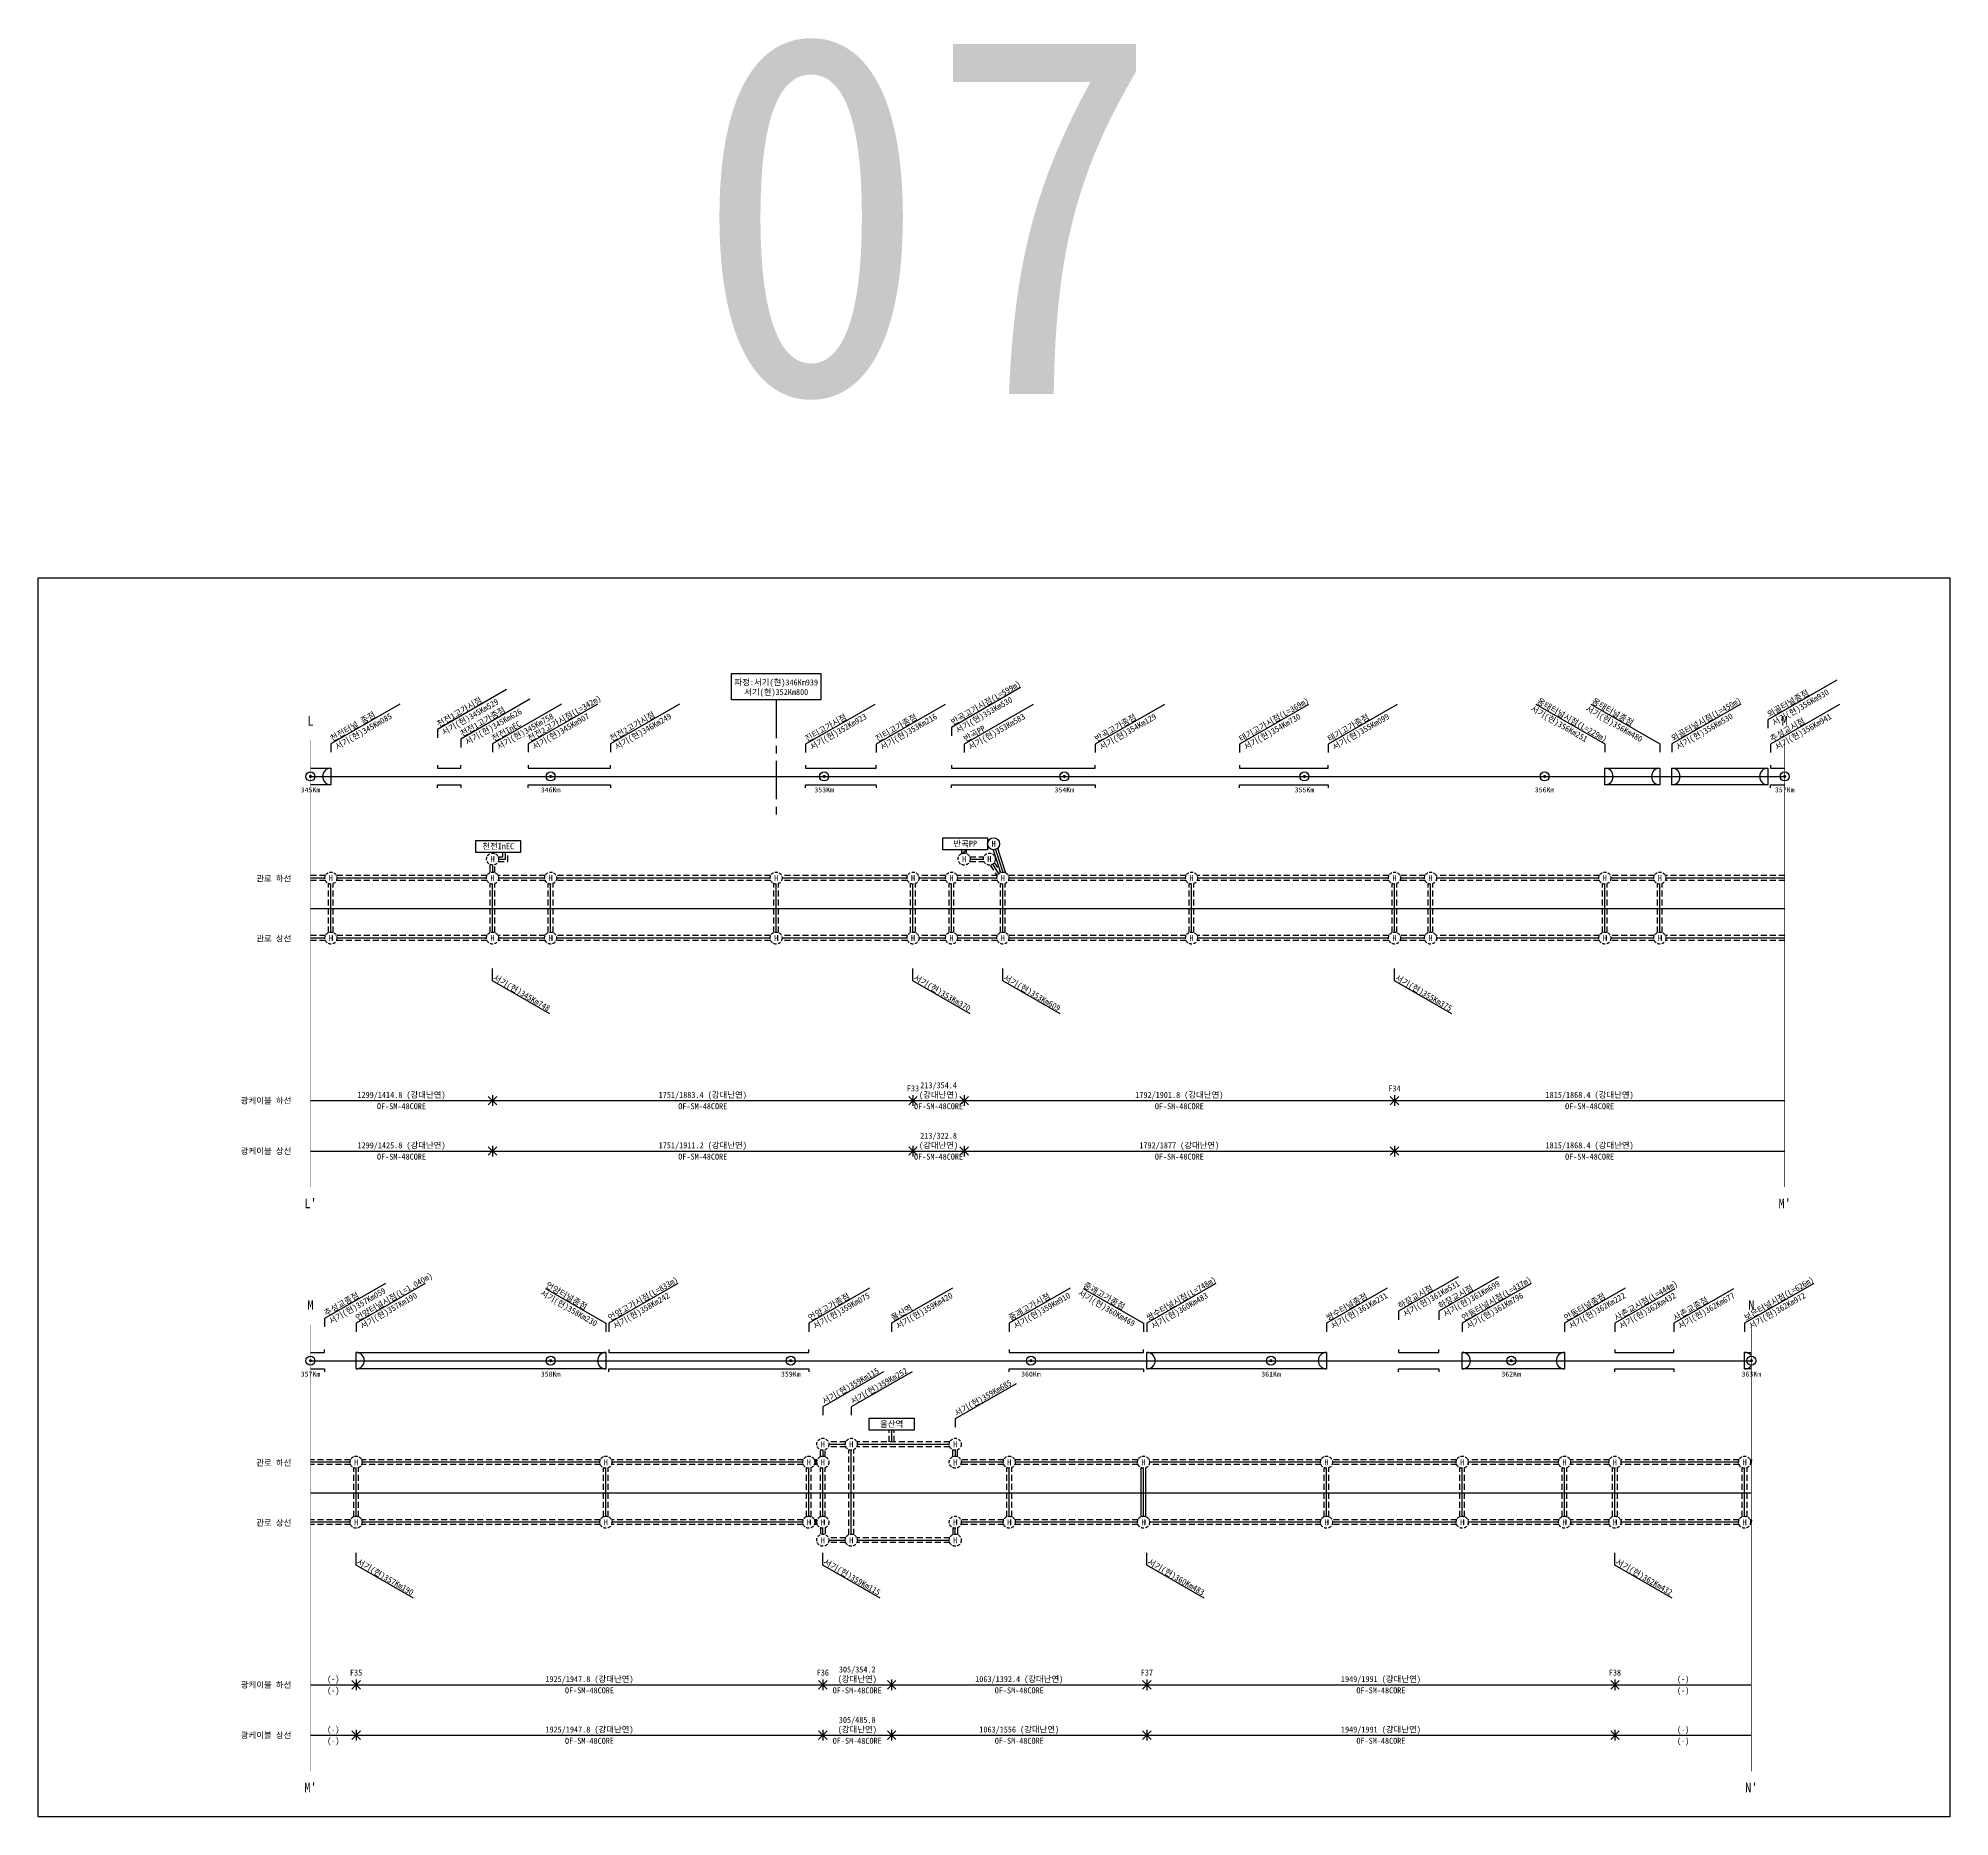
# Model space of a CAD drawing. Extents: x 4776 to 5572, y 0 to 741.
import ezdxf
from ezdxf.enums import TextEntityAlignment as Align

# ---------------------------------------------------------------- set-up
doc = ezdxf.new("R2010")
doc.units = 0
doc.header["$MEASUREMENT"] = 0
doc.linetypes.add('CENTER', pattern=[50.8, 31.75, -6.35, 6.35, -6.35])
doc.linetypes.add('HIDDEN', pattern=[0.375, 0.25, -0.125])
for name, color, linetype in [('TN-CABL', 4, 'Continuous'), ('TN-MACL', 6, 'Continuous'), ('TN-MACT', 6, 'Continuous'), ('TN-TABL-LIN1', 4, 'Continuous'), ('TN-TABL-LIN2', 1, 'Continuous'), ('TN-TABL-TEX2', 3, 'Continuous'), ('TN-TEXT', 3, 'Continuous'), ('TT-CABL', 4, 'Continuous'), ('TT-LEAT', 3, 'Continuous'), ('TX-BORD', 7, 'Continuous'), ('TX-PAPR', 2, 'Continuous'), ('TZ-BASE', 253, 'Continuous'), ('TZ-CABL', 4, 'Continuous'), ('TZ-LEAL', 253, 'Continuous'), ('TZ-LINE', 1, 'Continuous')]:
    doc.layers.add(name, color=color, linetype=linetype)
doc.layers.add('TX-LINE', color=6, linetype='Continuous', plot=False)
doc.styles.get("Standard").update_dxf_attribs({"font": 'GulimChe.ttf'})
doc.styles.add('굴림체', font='GulimChe.ttf')
doc.linetypes.add('TRACKS', pattern='A,3.81,[130,ltypeshp.shx,S=6.35,R=0,X=0,Y=0],3.81', length=7.62)
doc.linetypes.add('ZIGZAG', pattern='A,0.0001,-0.2,[131,ltypeshp.shx,S=0.2,R=0,X=-0.2,Y=0],-0.4,[131,ltypeshp.shx,S=0.2,R=180,X=0.2,Y=0],-0.2', length=0.8001)

# ---------------------------------------------------------------- blocks, each defined once
blk = doc.blocks.new('XX')
at = {"layer": 'TN-TABL-LIN1'}
for points in [[(-1.77, 1.77), (1.77, -1.77)], [(1.77, 1.77), (-1.77, -1.77)]]:
    blk.add_lwpolyline(points, dxfattribs=at)

msp = doc.modelspace()

# ---------------------------------------------------------------- linework, layer by layer
at = {"layer": 'TN-CABL', "linetype": 'ZIGZAG', "ltscale": 3}
for p, q in [((4967.72, 398.88), (4970.53, 398.88)), ((4970.53, 398.88), (4970.53, 401.67)), ((4965.22, 396.38), (4965.17, 393.49)), ((5102.72, 152.64), (5102.72, 150.18)), ((5157.87, 152.64), (5157.87, 150.18)), ((5102.72, 117.71), (5102.72, 120.18)), ((5157.87, 117.71), (5157.87, 120.18))]:
    msp.add_line(p, q, dxfattribs=at)
at = {"layer": 'TN-CABL', "linetype": 'HIDDEN', "ltscale": 10}
for p, q in [((4969.53, 399.88), (4969.53, 401.67)), ((4971.53, 397.88), (4971.53, 401.67)), ((4967.51, 397.88), (4971.53, 397.88))]:
    msp.add_line(p, q, dxfattribs=at)
at = {"layer": 'TN-CABL', "linetype": 'ZIGZAG', "ltscale": 5}
for p, q in [((5131.37, 161.05), (5131.37, 156.14)), ((5105.22, 155.14), (5112.07, 155.14)), ((5117.07, 155.14), (5155.37, 155.14)), ((5105.22, 115.21), (5112.07, 115.21)), ((5117.07, 115.21), (5155.37, 115.21))]:
    msp.add_line(p, q, dxfattribs=at)
at = {"layer": 'TN-CABL', "linetype": 'ByBlock', "ltscale": 10, "flags": 128}
for points in [[(4942.27, 437.99), (4942.27, 436.74), (4951.97, 436.74), (4951.97, 437.99)], [(4980.07, 437.99), (4980.07, 436.74), (5014.27, 436.74), (5014.27, 437.99)], [(5095.57, 437.99), (5095.57, 436.74), (5124.87, 436.74), (5124.87, 437.99)], [(5156.27, 437.99), (5156.27, 436.74), (5216.17, 436.74), (5216.17, 437.99)], [(5276.27, 437.99), (5276.27, 436.74), (5313.17, 436.74), (5313.17, 437.99)], [(5497.37, 437.99), (5497.37, 436.74), (5503.27, 436.74)], [(4889.37, 436.74), (4897.87, 436.74), (4897.87, 429.84), (4889.37, 429.84)], [(4942.27, 428.59), (4942.27, 429.84), (4951.97, 429.84), (4951.97, 428.59)], [(4980.07, 428.59), (4980.07, 429.84), (5014.27, 429.84), (5014.27, 428.59)], [(5095.57, 428.59), (5095.57, 429.84), (5124.87, 429.84), (5124.87, 428.59)], [(5156.27, 428.59), (5156.27, 429.84), (5216.17, 429.84), (5216.17, 428.59)], [(5276.27, 428.59), (5276.27, 429.84), (5313.17, 429.84), (5313.17, 428.59)], [(5497.37, 428.59), (5497.37, 429.84), (5503.27, 429.84)], [(4889.37, 193.42), (4895.27, 193.42), (4895.27, 194.67)], [(5013.57, 194.67), (5013.57, 193.42), (5096.87, 193.42), (5096.87, 194.67)], [(5180.37, 194.67), (5180.37, 193.42), (5236.27, 193.42), (5236.27, 194.67)], [(5342.47, 194.67), (5342.47, 193.42), (5359.27, 193.42), (5359.27, 194.67)], [(5432.57, 194.67), (5432.57, 193.42), (5457.07, 193.42), (5457.07, 194.67)], [(5489.37, 186.52), (5486.57, 186.52), (5486.57, 193.42), (5489.37, 193.42)], [(4889.37, 186.52), (4895.27, 186.52), (4895.27, 185.27)], [(5013.57, 185.27), (5013.57, 186.52), (5096.87, 186.52), (5096.87, 185.27)], [(5180.37, 185.27), (5180.37, 186.52), (5236.27, 186.52), (5236.27, 185.27)], [(5342.47, 185.27), (5342.47, 186.52), (5359.27, 186.52), (5359.27, 185.27)], [(5432.57, 185.27), (5432.57, 186.52), (5457.07, 186.52), (5457.07, 185.27)]]:
    msp.add_lwpolyline(points, dxfattribs=at)
for points in [[(5428.37, 436.74), (5451.27, 436.74), (5451.27, 429.84), (5428.37, 429.84)], [(5456.27, 436.74), (5496.27, 436.74), (5496.27, 429.84), (5456.27, 429.84)], [(4908.37, 193.42), (5012.37, 193.42), (5012.37, 186.52), (4908.37, 186.52)], [(5237.67, 193.42), (5312.47, 193.42), (5312.47, 186.52), (5237.67, 186.52)], [(5368.97, 193.42), (5411.57, 193.42), (5411.57, 186.52), (5368.97, 186.52)]]:
    msp.add_lwpolyline(points, close=True, dxfattribs=at)
at = {"layer": 'TN-CABL', "linetype": 'HIDDEN', "ltscale": 10, "flags": 128}
for points in [[(5160.57, 401.17), (5160.57, 402.76)], [(5160.57, 401.17), (5162.57, 402.76)], [(5162.57, 401.17), (5162.57, 402.76)], [(5163.87, 399.88), (5169.77, 399.88)], [(4895.58, 391.99), (4889.37, 391.99)], [(4895.37, 390.99), (4889.37, 390.99)], [(4962.88, 391.99), (4900.17, 391.99)], [(4962.67, 390.99), (4900.37, 390.99)], [(4966.13, 393.28), (4966.13, 396.55)], [(4987.08, 391.99), (4967.47, 391.99)], [(4986.87, 390.99), (4967.67, 390.99)], [(5080.98, 391.99), (4991.67, 391.99)], [(5080.77, 390.99), (4991.87, 390.99)], [(5137.98, 391.99), (5085.57, 391.99)], [(5137.77, 390.99), (5085.77, 390.99)], [(5153.98, 391.99), (5142.57, 391.99)], [(5153.77, 390.99), (5142.77, 390.99)], [(5175.39, 391.99), (5158.57, 391.99)], [(5175.18, 390.99), (5158.77, 390.99)], [(5163.87, 397.88), (5169.77, 397.88)], [(5172.43, 396.4), (5175.32, 391.81)], [(5174.12, 397.47), (5176.74, 393.31)], [(5253.98, 391.99), (5179.97, 391.99)], [(5253.77, 390.99), (5180.18, 390.99)], [(5338.48, 391.99), (5258.57, 391.99)], [(5338.27, 390.99), (5258.77, 390.99)], [(5353.48, 391.99), (5343.07, 391.99)], [(5353.27, 390.99), (5343.27, 390.99)], [(5426.08, 391.99), (5358.07, 391.99)], [(5425.87, 390.99), (5358.27, 390.99)], [(5448.98, 391.99), (5430.67, 391.99)], [(5448.77, 390.99), (5430.87, 390.99)], [(5503.27, 391.99), (5453.57, 391.99)], [(5503.27, 390.99), (5453.77, 390.99)], [(4895.58, 389.99), (4889.37, 389.99)], [(4896.87, 368.28), (4896.87, 388.7)], [(4898.87, 368.28), (4898.87, 388.7)], [(4962.88, 389.99), (4900.17, 389.99)], [(4964.17, 368.28), (4964.17, 388.7)], [(4966.17, 368.28), (4966.17, 388.7)], [(4987.08, 389.99), (4967.47, 389.99)], [(4988.37, 368.28), (4988.37, 388.7)], [(4990.37, 368.28), (4990.37, 388.7)], [(5080.98, 389.99), (4991.67, 389.99)], [(5082.27, 368.28), (5082.27, 388.7)], [(5084.27, 368.28), (5084.27, 388.7)], [(5137.98, 389.99), (5085.57, 389.99)], [(5139.27, 368.28), (5139.27, 388.7)], [(5141.27, 368.28), (5141.27, 388.7)], [(5153.98, 389.99), (5142.57, 389.99)], [(5155.27, 368.28), (5155.27, 388.7)], [(5157.27, 368.28), (5157.27, 388.7)], [(5175.39, 389.99), (5158.57, 389.99)], [(5176.68, 368.28), (5176.68, 388.7)], [(5178.68, 368.28), (5178.68, 388.7)], [(5253.98, 389.99), (5179.97, 389.99)], [(5255.27, 368.28), (5255.27, 388.7)], [(5257.27, 368.28), (5257.27, 388.7)], [(5338.48, 389.99), (5258.57, 389.99)], [(5339.77, 368.28), (5339.77, 388.7)], [(5341.77, 368.28), (5341.77, 388.7)], [(5353.48, 389.99), (5343.07, 389.99)], [(5354.77, 368.28), (5354.77, 388.7)], [(5356.77, 368.28), (5356.77, 388.7)], [(5426.08, 389.99), (5358.07, 389.99)], [(5427.37, 368.28), (5427.37, 388.7)], [(5429.37, 368.28), (5429.37, 388.7)], [(5448.98, 389.99), (5430.67, 389.99)], [(5450.27, 368.28), (5450.27, 388.7)], [(5452.27, 368.28), (5452.27, 388.7)], [(5503.27, 389.99), (5453.57, 389.99)], [(4895.58, 366.99), (4889.37, 366.99)], [(4962.88, 366.99), (4900.17, 366.99)], [(4987.08, 366.99), (4967.47, 366.99)], [(5080.98, 366.99), (4991.67, 366.99)], [(5137.98, 366.99), (5085.57, 366.99)], [(5153.98, 366.99), (5142.57, 366.99)], [(5175.39, 366.99), (5158.57, 366.99)], [(5253.98, 366.99), (5179.97, 366.99)], [(5338.48, 366.99), (5258.57, 366.99)], [(5353.48, 366.99), (5343.07, 366.99)], [(5426.08, 366.99), (5358.07, 366.99)], [(5448.98, 366.99), (5430.67, 366.99)], [(5503.27, 366.99), (5453.57, 366.99)], [(4895.37, 365.99), (4889.37, 365.99)], [(4895.58, 364.99), (4889.37, 364.99)], [(4962.88, 364.99), (4900.17, 364.99)], [(4962.67, 365.99), (4900.37, 365.99)], [(4987.08, 364.99), (4967.47, 364.99)], [(4986.87, 365.99), (4967.67, 365.99)], [(5080.98, 364.99), (4991.67, 364.99)], [(5080.77, 365.99), (4991.87, 365.99)], [(5137.98, 364.99), (5085.57, 364.99)], [(5137.77, 365.99), (5085.77, 365.99)], [(5153.98, 364.99), (5142.57, 364.99)], [(5153.77, 365.99), (5142.77, 365.99)], [(5175.39, 364.99), (5158.57, 364.99)], [(5175.18, 365.99), (5158.77, 365.99)], [(5253.98, 364.99), (5179.97, 364.99)], [(5253.77, 365.99), (5180.18, 365.99)], [(5338.48, 364.99), (5258.57, 364.99)], [(5338.27, 365.99), (5258.77, 365.99)], [(5353.48, 364.99), (5343.07, 364.99)], [(5353.27, 365.99), (5343.27, 365.99)], [(5426.08, 364.99), (5358.07, 364.99)], [(5425.87, 365.99), (5358.27, 365.99)], [(5448.98, 364.99), (5430.67, 364.99)], [(5448.77, 365.99), (5430.87, 365.99)], [(5503.27, 364.99), (5453.57, 364.99)], [(5503.27, 365.99), (5453.77, 365.99)], [(5130.37, 156.14), (5130.37, 161.05)], [(5132.37, 156.14), (5132.37, 161.05)], [(5101.72, 149.97), (5101.72, 152.85)], [(5103.72, 149.97), (5103.72, 152.85)], [(5112.28, 156.14), (5105.01, 156.14)], [(5112.28, 154.14), (5105.01, 154.14)], [(5113.57, 117.5), (5113.57, 152.85)], [(5115.57, 117.5), (5115.57, 152.85)], [(5155.58, 156.14), (5116.87, 156.14)], [(5155.58, 154.14), (5116.87, 154.14)], [(4906.08, 148.68), (4889.37, 148.68)], [(4905.87, 147.68), (4889.37, 147.68)], [(4906.08, 146.68), (4889.37, 146.68)], [(4907.37, 124.97), (4907.37, 145.38)], [(4909.37, 124.97), (4909.37, 145.38)], [(5010.08, 148.68), (4910.67, 148.68)], [(5010.08, 146.68), (4910.67, 146.68)], [(5009.87, 147.68), (4910.87, 147.68)], [(5011.37, 124.97), (5011.37, 145.38)], [(5013.37, 124.97), (5013.37, 145.38)], [(5094.58, 148.68), (5014.67, 148.68)], [(5094.58, 146.68), (5014.67, 146.68)], [(5094.37, 147.68), (5014.87, 147.68)], [(5095.87, 124.97), (5095.87, 145.38)], [(5097.87, 124.97), (5097.87, 145.38)], [(5100.22, 148.68), (5099.17, 148.68)], [(5100.22, 146.68), (5099.17, 146.68)], [(5100.22, 147.68), (5099.37, 147.68)], [(5101.72, 124.97), (5101.72, 145.38)], [(5103.72, 124.97), (5103.72, 145.38)], [(5178.08, 148.68), (5160.17, 148.68)], [(5178.08, 146.68), (5160.17, 146.68)], [(5177.87, 147.68), (5160.37, 147.68)], [(5179.37, 124.97), (5179.37, 145.38)], [(5181.37, 124.97), (5181.37, 145.38)], [(5233.98, 148.68), (5182.67, 148.68)], [(5233.98, 146.68), (5182.67, 146.68)], [(5233.77, 147.68), (5182.87, 147.68)], [(5310.18, 148.68), (5238.57, 148.68)], [(5310.18, 146.68), (5238.57, 146.68)], [(5309.97, 147.68), (5238.77, 147.68)], [(5311.47, 124.97), (5311.47, 145.38)], [(5313.47, 124.97), (5313.47, 145.38)], [(5366.68, 148.68), (5314.77, 148.68)], [(5366.68, 146.68), (5314.77, 146.68)], [(5366.47, 147.68), (5314.97, 147.68)], [(5367.97, 124.97), (5367.97, 145.38)], [(5369.97, 124.97), (5369.97, 145.38)], [(5409.28, 148.68), (5371.27, 148.68)], [(5409.28, 146.68), (5371.27, 146.68)], [(5409.07, 147.68), (5371.47, 147.68)], [(5410.57, 124.97), (5410.57, 145.38)], [(5412.57, 124.97), (5412.57, 145.38)], [(5430.28, 148.68), (5413.87, 148.68)], [(5430.28, 146.68), (5413.87, 146.68)], [(5430.07, 147.68), (5414.07, 147.68)], [(5431.57, 124.97), (5431.57, 145.38)], [(5433.57, 124.97), (5433.57, 145.38)], [(5484.28, 148.68), (5434.87, 148.68)], [(5484.28, 146.68), (5434.87, 146.68)], [(5484.07, 147.68), (5435.07, 147.68)], [(5485.57, 124.97), (5485.57, 145.38)], [(5487.57, 124.97), (5487.57, 145.38)], [(5489.37, 148.68), (5488.87, 148.68)], [(5489.37, 146.68), (5488.87, 146.68)], [(5489.37, 147.68), (5489.07, 147.68)], [(4906.08, 123.68), (4889.37, 123.68)], [(4905.87, 122.68), (4889.37, 122.68)], [(4906.08, 121.68), (4889.37, 121.68)], [(5010.08, 123.68), (4910.67, 123.68)], [(5010.08, 121.68), (4910.67, 121.68)], [(5009.87, 122.68), (4910.87, 122.68)], [(5094.58, 123.68), (5014.67, 123.68)], [(5094.58, 121.68), (5014.67, 121.68)], [(5094.37, 122.68), (5014.87, 122.68)], [(5100.22, 123.68), (5099.17, 123.68)], [(5100.22, 121.68), (5099.17, 121.68)], [(5100.22, 122.68), (5099.37, 122.68)], [(5101.72, 120.38), (5101.72, 117.5)], [(5103.72, 120.38), (5103.72, 117.5)], [(5178.08, 123.68), (5160.17, 123.68)], [(5178.08, 121.68), (5160.17, 121.68)], [(5177.87, 122.68), (5160.37, 122.68)], [(5233.98, 123.68), (5182.67, 123.68)], [(5233.98, 121.68), (5182.67, 121.68)], [(5233.77, 122.68), (5182.87, 122.68)], [(5310.18, 123.68), (5238.57, 123.68)], [(5310.18, 121.68), (5238.57, 121.68)], [(5309.97, 122.68), (5238.77, 122.68)], [(5366.68, 123.68), (5314.77, 123.68)], [(5366.68, 121.68), (5314.77, 121.68)], [(5366.47, 122.68), (5314.97, 122.68)], [(5409.28, 123.68), (5371.27, 123.68)], [(5409.28, 121.68), (5371.27, 121.68)], [(5409.07, 122.68), (5371.47, 122.68)], [(5430.28, 123.68), (5413.87, 123.68)], [(5430.28, 121.68), (5413.87, 121.68)], [(5430.07, 122.68), (5414.07, 122.68)], [(5484.28, 123.68), (5434.87, 123.68)], [(5484.28, 121.68), (5434.87, 121.68)], [(5484.07, 122.68), (5435.07, 122.68)], [(5489.37, 123.68), (5488.87, 123.68)], [(5489.37, 121.68), (5488.87, 121.68)], [(5489.37, 122.68), (5489.07, 122.68)], [(5112.28, 116.21), (5105.01, 116.21)], [(5112.28, 114.21), (5105.01, 114.21)], [(5155.58, 116.21), (5116.87, 116.21)], [(5155.58, 114.21), (5116.87, 114.21)]]:
    msp.add_lwpolyline(points, dxfattribs=at)
at = {"layer": 'TN-CABL', "linetype": 'ZIGZAG', "ltscale": 5}
for points in [[(5164.07, 398.88), (5169.56, 398.88)], [(5174.63, 402.88), (5177.68, 393.49)], [(4895.37, 390.99), (4889.37, 390.99)], [(4962.67, 390.99), (4900.37, 390.99)], [(4986.87, 390.99), (4967.67, 390.99)], [(5080.77, 390.99), (4991.87, 390.99)], [(5137.77, 390.99), (5085.77, 390.99)], [(5153.77, 390.99), (5142.77, 390.99)], [(5175.18, 390.99), (5158.77, 390.99)], [(5173.39, 396.76), (5175.9, 392.75)], [(5253.77, 390.99), (5180.18, 390.99)], [(5338.27, 390.99), (5258.77, 390.99)], [(5353.27, 390.99), (5343.27, 390.99)], [(5425.87, 390.99), (5358.27, 390.99)], [(5448.77, 390.99), (5430.87, 390.99)], [(5503.27, 390.99), (5453.77, 390.99)], [(4897.87, 368.49), (4897.87, 388.49)], [(4965.17, 368.49), (4965.17, 388.49)], [(4989.37, 368.49), (4989.37, 388.49)], [(5083.27, 368.49), (5083.27, 388.49)], [(5140.27, 368.49), (5140.27, 388.49)], [(5156.27, 368.49), (5156.27, 388.49)], [(5177.68, 368.49), (5177.68, 388.49)], [(5256.27, 368.49), (5256.27, 388.49)], [(5340.77, 368.49), (5340.77, 388.49)], [(5355.77, 368.49), (5355.77, 388.49)], [(5428.37, 368.49), (5428.37, 388.49)], [(5451.27, 368.49), (5451.27, 388.49)], [(4895.37, 365.99), (4889.37, 365.99)], [(4962.67, 365.99), (4900.37, 365.99)], [(4986.87, 365.99), (4967.67, 365.99)], [(5080.77, 365.99), (4991.87, 365.99)], [(5137.77, 365.99), (5085.77, 365.99)], [(5153.77, 365.99), (5142.77, 365.99)], [(5175.18, 365.99), (5158.77, 365.99)], [(5253.77, 365.99), (5180.18, 365.99)], [(5338.27, 365.99), (5258.77, 365.99)], [(5353.27, 365.99), (5343.27, 365.99)], [(5425.87, 365.99), (5358.27, 365.99)], [(5448.77, 365.99), (5430.87, 365.99)], [(5503.27, 365.99), (5453.77, 365.99)], [(5114.57, 117.71), (5114.57, 152.64)], [(4905.87, 147.68), (4889.37, 147.68)], [(4908.37, 125.18), (4908.37, 145.18)], [(5009.87, 147.68), (4910.87, 147.68)], [(5012.37, 125.18), (5012.37, 145.18)], [(5094.37, 147.68), (5014.87, 147.68)], [(5096.87, 125.18), (5096.87, 145.18)], [(5102.72, 125.18), (5102.72, 145.18)], [(5177.87, 147.68), (5160.37, 147.68)], [(5180.37, 125.18), (5180.37, 145.18)], [(5233.77, 147.68), (5182.87, 147.68)], [(5309.97, 147.68), (5238.77, 147.68)], [(5312.47, 125.18), (5312.47, 145.18)], [(5366.47, 147.68), (5314.97, 147.68)], [(5368.97, 125.18), (5368.97, 145.18)], [(5409.07, 147.68), (5371.47, 147.68)], [(5411.57, 125.18), (5411.57, 145.18)], [(5430.07, 147.68), (5414.07, 147.68)], [(5432.57, 125.18), (5432.57, 145.18)], [(5484.07, 147.68), (5435.07, 147.68)], [(5486.57, 125.18), (5486.57, 145.18)], [(4905.87, 122.68), (4889.37, 122.68)], [(5009.87, 122.68), (4910.87, 122.68)], [(5094.37, 122.68), (5014.87, 122.68)], [(5177.87, 122.68), (5160.37, 122.68)], [(5233.77, 122.68), (5182.87, 122.68)], [(5309.97, 122.68), (5238.77, 122.68)], [(5366.47, 122.68), (5314.97, 122.68)], [(5409.07, 122.68), (5371.47, 122.68)], [(5430.07, 122.68), (5414.07, 122.68)], [(5484.07, 122.68), (5435.07, 122.68)]]:
    msp.add_lwpolyline(points, dxfattribs=at)
at = {"layer": 'TN-CABL', "ltscale": 10, "flags": 128}
for points in [[(5173.61, 402.77), (5176.69, 393.29)], [(5175.51, 403.39), (5178.82, 393.22)]]:
    msp.add_lwpolyline(points, dxfattribs=at)
at = {"layer": 'TN-CABL', "linetype": 'ByBlock', "ltscale": 10}
for centre, start, end in [((4897.87, 433.29), 90, 270), ((5428.37, 433.29), 270, 90), ((5451.27, 433.29), 90, 270), ((5456.27, 433.29), 270, 90), ((5496.27, 433.29), 90, 270), ((4908.37, 189.97), 270, 90), ((5012.37, 189.97), 90, 270), ((5237.67, 189.97), 270, 90), ((5312.47, 189.97), 90, 270), ((5368.97, 189.97), 270, 90), ((5411.57, 189.97), 90, 270), ((5486.57, 189.97), 35.74802, 90), ((5486.57, 189.97), 270, 324.25198)]:
    msp.add_arc(centre, 3.45, start, end, dxfattribs=at)
at = {"layer": 'TN-MACL', "linetype": 'CENTER', "ltscale": 0.8, "const_width": 0.2}
for points in [[(4889.37, 448.29), (4889.37, 262.29)], [(5503.27, 448.29), (5503.27, 262.29)], [(4889.37, 204.97), (4889.37, 18.97)], [(5489.37, 204.97), (5489.37, 18.97)]]:
    msp.add_lwpolyline(points, dxfattribs=at)
at = {"layer": 'TN-TABL-LIN1', "ltscale": 5}
msp.add_circle((5173.85, 405.26), 2.5, dxfattribs=at)
at = {"layer": 'TN-TABL-LIN1', "linetype": 'HIDDEN', "ltscale": 5}
for centre in [(4965.22, 398.88), (5161.57, 398.88), (5172.06, 398.88), (4897.87, 390.99), (4965.17, 390.99), (4989.37, 390.99), (5083.27, 390.99), (5140.27, 390.99), (5156.27, 390.99), (5177.68, 390.99), (5256.27, 390.99), (5340.77, 390.99), (5355.77, 390.99), (5428.37, 390.99), (5451.27, 390.99), (4897.87, 365.99), (4965.17, 365.99), (4989.37, 365.99), (5083.27, 365.99), (5140.27, 365.99), (5156.27, 365.99), (5177.68, 365.99), (5256.27, 365.99), (5340.77, 365.99), (5355.77, 365.99), (5428.37, 365.99), (5451.27, 365.99), (5102.72, 155.14), (5114.57, 155.14), (5157.87, 155.14), (4908.37, 147.68), (5012.37, 147.68), (5096.87, 147.68), (5102.72, 147.68), (5157.87, 147.68), (5180.37, 147.68), (5236.27, 147.68), (5312.47, 147.68), (5368.97, 147.68), (5411.57, 147.68), (5432.57, 147.68), (5486.57, 147.68), (4908.37, 122.68), (5012.37, 122.68), (5096.87, 122.68), (5102.72, 122.68), (5157.87, 122.68), (5180.37, 122.68), (5236.27, 122.68), (5312.47, 122.68), (5368.97, 122.68), (5411.57, 122.68), (5432.57, 122.68), (5486.57, 122.68), (5102.72, 115.21), (5114.57, 115.21), (5157.87, 115.21)]:
    msp.add_circle(centre, 2.5, dxfattribs=at)
at = {"layer": 'TN-TABL-LIN2'}
for points in [[(5185.03, 470.33), (5156.27, 453.73), (5156.27, 450.23)], [(5525.03, 473.47), (5496.27, 456.87), (5496.27, 453.37)], [(4926.63, 463.47), (4897.87, 446.87), (4897.87, 443.37)], [(4971.03, 469.47), (4942.27, 452.87), (4942.27, 449.37)], [(4980.73, 465.47), (4951.97, 448.87), (4951.97, 445.37)], [(4993.93, 463.47), (4965.17, 446.87), (4965.17, 443.37)], [(5008.83, 463.47), (4980.07, 446.87), (4980.07, 443.37)], [(5043.03, 463.47), (5014.27, 446.87), (5014.27, 443.37)], [(5124.33, 463.33), (5095.57, 446.73), (5095.57, 443.23)], [(5153.63, 463.33), (5124.87, 446.73), (5124.87, 443.23)], [(5190.33, 463.33), (5161.57, 446.73), (5161.57, 443.23)], [(5244.93, 463.33), (5216.17, 446.73), (5216.17, 443.23)], [(5305.03, 463.33), (5276.27, 446.73), (5276.27, 443.23)], [(5341.93, 463.33), (5313.17, 446.73), (5313.17, 443.23)], [(5399.62, 463.47), (5428.37, 446.87), (5428.37, 443.37)], [(5422.52, 463.47), (5451.27, 446.87), (5451.27, 443.37)], [(5485.03, 463.47), (5456.27, 446.87), (5456.27, 443.37)], [(5526.13, 463.33), (5497.37, 446.73), (5497.37, 443.23)], [(4989.03, 334.38), (4965.17, 348.16), (4965.17, 353.29)], [(5164.13, 334.38), (5140.27, 348.16), (5140.27, 353.29)], [(5201.53, 334.38), (5177.68, 348.16), (5177.68, 353.29)], [(5364.63, 334.38), (5340.77, 348.16), (5340.77, 353.29)], [(5367.35, 224.91), (5342.47, 210.55), (5342.47, 207.05)], [(5384.15, 224.91), (5359.27, 210.55), (5359.27, 207.05)], [(4920.57, 222.15), (4895.27, 207.55), (4895.27, 204.05)], [(4937.13, 222.15), (4908.37, 205.55), (4908.37, 202.05)], [(4987.17, 220.1), (5012.37, 205.55), (5012.37, 202.05)], [(5042.33, 222.15), (5013.57, 205.55), (5013.57, 202.05)], [(5122.17, 220.15), (5096.87, 205.55), (5096.87, 202.05)], [(5156.67, 220.15), (5131.37, 205.55), (5131.37, 202.05)], [(5205.67, 220.15), (5180.37, 205.55), (5180.37, 202.05)], [(5211.07, 220.1), (5236.27, 205.55), (5236.27, 202.05)], [(5266.43, 222.15), (5237.67, 205.55), (5237.67, 202.05)], [(5337.77, 220.15), (5312.47, 205.55), (5312.47, 202.05)], [(5397.73, 222.15), (5368.97, 205.55), (5368.97, 202.05)], [(5436.87, 220.15), (5411.57, 205.55), (5411.57, 202.05)], [(5457.45, 219.91), (5432.57, 205.55), (5432.57, 202.05)], [(5481.95, 219.91), (5457.07, 205.55), (5457.07, 202.05)], [(5515.33, 222.15), (5486.57, 205.55), (5486.57, 202.05)], [(5128.01, 185.35), (5102.72, 170.75), (5102.72, 167.25)], [(5139.87, 185.35), (5114.57, 170.75), (5114.57, 167.25)], [(5183.17, 180.35), (5157.87, 165.75), (5157.87, 162.25)], [(4932.23, 91.07), (4908.37, 104.84), (4908.37, 109.97)], [(5126.58, 91.07), (5102.72, 104.84), (5102.72, 109.97)], [(5261.53, 91.07), (5237.67, 104.84), (5237.67, 109.97)], [(5456.43, 91.07), (5432.57, 104.84), (5432.57, 109.97)]]:
    msp.add_lwpolyline(points, dxfattribs=at)
at = {"layer": 'TN-TABL-LIN2', "const_width": 0.625}
for points in [[(4889.06, 433.29, 1), (4889.69, 433.29, 1)], [(4989.06, 433.29, 1), (4989.69, 433.29, 1)], [(5102.96, 433.29, 1), (5103.59, 433.29, 1)], [(5202.96, 433.29, 1), (5203.59, 433.29, 1)], [(5302.96, 433.29, 1), (5303.59, 433.29, 1)], [(5402.96, 433.29, 1), (5403.59, 433.29, 1)], [(5502.96, 433.29, 1), (5503.59, 433.29, 1)], [(4889.06, 189.97, 1), (4889.69, 189.97, 1)], [(4989.06, 189.97, 1), (4989.69, 189.97, 1)], [(5089.06, 189.97, 1), (5089.69, 189.97, 1)], [(5189.06, 189.97, 1), (5189.69, 189.97, 1)], [(5289.06, 189.97, 1), (5289.69, 189.97, 1)], [(5389.06, 189.97, 1), (5389.69, 189.97, 1)], [(5489.06, 189.97, 1), (5489.69, 189.97, 1)]]:
    msp.add_lwpolyline(points, format="xyb", close=True, dxfattribs=at)
at = {"layer": 'TN-TABL-LIN2'}
for points in [[(4958.2, 406.67), (4976.88, 406.67), (4976.88, 401.67), (4958.2, 401.67)], [(5152.68, 407.76), (5171.35, 407.76), (5171.35, 402.76), (5152.68, 402.76)], [(5122.04, 166.05), (5140.71, 166.05), (5140.71, 161.05), (5122.04, 161.05)]]:
    msp.add_lwpolyline(points, close=True, dxfattribs=at)
for centre in [(4889.37, 433.29), (4989.37, 433.29), (5103.27, 433.29), (5203.27, 433.29), (5303.27, 433.29), (5403.27, 433.29), (5503.27, 433.29), (4889.37, 189.97), (4989.37, 189.97), (5089.37, 189.97), (5189.37, 189.97), (5289.37, 189.97), (5389.37, 189.97), (5489.37, 189.97)]:
    msp.add_circle(centre, 1.88, dxfattribs=at)
at = {"layer": 'TT-CABL', "linetype": 'TRACKS', "ltscale": 0.2}
msp.add_lwpolyline([(5236.27, 125.18), (5236.27, 145.18)], dxfattribs=at)
at = {"layer": 'TT-LEAT', "ltscale": 0.5}
msp.add_lwpolyline([(5064.7, 476.23), (5101.85, 476.23), (5101.85, 465.15), (5064.7, 465.15)], close=True, dxfattribs=at)
at = {"layer": 'TT-LEAT', "linetype": 'CENTER', "ltscale": 0.5}
msp.add_lwpolyline([(5083.27, 465.15), (5083.27, 416.33)], dxfattribs=at)
at = {"layer": 'TX-BORD'}
for p, q in [((4965.17, 300.51), (4965.17, 296.07)), ((5140.27, 300.51), (5140.27, 296.07)), ((5161.57, 300.51), (5161.57, 296.07)), ((5340.77, 300.51), (5340.77, 296.07)), ((4965.17, 279.51), (4965.17, 275.07)), ((5140.27, 279.51), (5140.27, 275.07)), ((5161.57, 279.51), (5161.57, 275.07)), ((5340.77, 279.51), (5340.77, 275.07)), ((4908.37, 57.19), (4908.37, 52.75)), ((5102.72, 57.19), (5102.72, 52.75)), ((5131.37, 57.19), (5131.37, 52.75)), ((5237.67, 57.19), (5237.67, 52.75)), ((5432.57, 57.19), (5432.57, 52.75)), ((4908.37, 36.19), (4908.37, 31.75)), ((5102.72, 36.19), (5102.72, 31.75)), ((5131.37, 36.19), (5131.37, 31.75)), ((5237.67, 36.19), (5237.67, 31.75)), ((5432.57, 36.19), (5432.57, 31.75))]:
    msp.add_line(p, q, dxfattribs=at)
at = {"layer": 'TX-LINE'}
for points in [[(4889.37, 298.29), (4965.17, 298.29), (5140.27, 298.29), (5161.57, 298.29), (5340.77, 298.29), (5503.27, 298.29)], [(4889.37, 277.29), (4965.17, 277.29), (5140.27, 277.29), (5161.57, 277.29), (5340.77, 277.29), (5503.27, 277.29)], [(4889.37, 54.97), (4908.37, 54.97), (5102.72, 54.97), (5131.37, 54.97), (5237.67, 54.97), (5432.57, 54.97), (5489.37, 54.97)], [(4889.37, 33.97), (4908.37, 33.97), (5102.72, 33.97), (5131.37, 33.97), (5237.67, 33.97), (5432.57, 33.97), (5489.37, 33.97)]]:
    msp.add_lwpolyline(points, dxfattribs=at)
at = {"layer": 'TX-PAPR'}
msp.add_lwpolyline([(4776, 516), (5572, 516), (5572, 0), (4776, 0)], close=True, dxfattribs=at)
at = {"layer": 'TZ-BASE'}
for p, q in [((4889.37, 378.29), (5503.27, 378.29)), ((4889.37, 134.97), (5489.37, 134.97))]:
    msp.add_line(p, q, dxfattribs=at)
at = {"layer": 'TZ-CABL'}
msp.add_line((4967.51, 399.88), (4969.53, 399.88), dxfattribs=at)
for points in [[(4964.13, 393.28), (4964.13, 396.63)], [(4898.43, 366.99), (4898.43, 364.99)], [(4989.93, 366.99), (4989.93, 364.99)], [(5083.83, 366.99), (5083.83, 364.99)], [(5428.93, 366.99), (5428.93, 364.99)], [(5451.83, 366.99), (5451.83, 364.99)], [(5155.37, 155.25), (5155.38, 155.25)], [(5156.87, 149.97), (5156.87, 152.85)], [(5158.87, 149.97), (5158.87, 152.85)], [(5160.37, 155.25), (5160.37, 155.25)], [(5100.24, 147.4), (5100.15, 146.68), (5099.87, 148.68), (5099.53, 146.68), (5099.34, 147.28)], [(5100.4, 148.68), (5100.39, 148.56)], [(5489.12, 146.68), (5489.02, 147.15)], [(5489.37, 148.68), (5489.12, 146.68)], [(5097.43, 123.68), (5097.43, 121.68)], [(5100.24, 122.4), (5100.15, 121.68), (5099.87, 123.68), (5099.53, 121.68), (5099.34, 122.28)], [(5100.4, 123.68), (5100.39, 123.56)], [(5103.28, 123.68), (5103.28, 121.68)], [(5156.87, 120.38), (5156.87, 117.5)], [(5158.43, 123.68), (5158.43, 121.68)], [(5158.87, 120.38), (5158.87, 117.5)], [(5180.93, 123.68), (5180.93, 121.68)], [(5236.83, 123.68), (5236.83, 121.68)], [(5313.03, 123.68), (5313.03, 121.68)], [(5369.53, 123.68), (5369.53, 121.68)], [(5412.13, 123.68), (5412.13, 121.68)], [(5433.13, 123.68), (5433.13, 121.68)], [(5489.12, 121.68), (5489.02, 122.15)], [(5489.37, 123.68), (5489.12, 121.68)]]:
    msp.add_lwpolyline(points, dxfattribs=at)
at = {"layer": 'TZ-CABL', "linetype": 'ByBlock'}
for points in [[(5235.27, 124.97), (5235.27, 145.18)], [(5237.27, 124.97), (5237.27, 145.18)]]:
    msp.add_lwpolyline(points, dxfattribs=at)
at = {"layer": 'TZ-LEAL'}
for points in [[(4889.37, 298.29), (5503.27, 298.29)], [(4889.37, 277.29), (5503.27, 277.29)], [(4889.37, 54.97), (5489.37, 54.97)], [(4889.37, 33.97), (5489.37, 33.97)]]:
    msp.add_lwpolyline(points, dxfattribs=at)
at = {"layer": 'TZ-LINE', "flags": 128}
for points in [[(4889.37, 433.29), (5503.27, 433.29)], [(4889.37, 189.97), (5489.37, 189.97)]]:
    msp.add_lwpolyline(points, dxfattribs=at)

# ---------------------------------------------------------------- block references
at = {"layer": 'TN-TABL-LIN1'}
for p in [(4965.17, 298.29), (5140.27, 298.29), (5161.57, 298.29), (5340.77, 298.29), (4965.17, 277.29), (5140.27, 277.29), (5161.57, 277.29), (5340.77, 277.29), (4908.37, 54.97), (5102.72, 54.97), (5131.37, 54.97), (5237.67, 54.97), (5432.57, 54.97), (4908.37, 33.97), (5102.72, 33.97), (5131.37, 33.97), (5237.67, 33.97), (5432.57, 33.97)]:
    msp.add_blockref('XX', p, dxfattribs=at)

# ---------------------------------------------------------------- texts
at = {"layer": 'TN-MACT'}
for s, p in [('L', (4889.37, 453.29)), ('M', (5503.27, 453.29)), ("L'", (4889.37, 252.29)), ("M'", (5503.27, 252.29)), ('M', (4889.37, 209.97)), ('N', (5489.37, 209.97)), ("M'", (4889.37, 8.97)), ("N'", (5489.37, 8.97))]:
    msp.add_text(s, height=4, dxfattribs=at).set_placement(p, align=Align.BOTTOM_CENTER)
at = {"layer": 'TN-TABL-LIN1', "linetype": 'HIDDEN', "ltscale": 5}
for p in [(5173.85, 405.26), (4965.22, 398.88), (5172.06, 398.88)]:
    msp.add_text('H', height=2.5, rotation=360, dxfattribs=at).set_placement(p, align=Align.MIDDLE)
for p in [(5161.57, 398.88), (4897.87, 390.99), (4965.17, 390.99), (4989.37, 390.99), (5083.27, 390.99), (5140.27, 390.99), (5156.27, 390.99), (5177.68, 390.99), (5256.27, 390.99), (5340.77, 390.99), (5355.77, 390.99), (5428.37, 390.99), (5451.27, 390.99), (4897.87, 365.99), (4965.17, 365.99), (4989.37, 365.99), (5083.27, 365.99), (5140.27, 365.99), (5156.27, 365.99), (5177.68, 365.99), (5256.27, 365.99), (5340.77, 365.99), (5355.77, 365.99), (5428.37, 365.99), (5451.27, 365.99), (5102.72, 155.14), (5114.57, 155.14), (5157.87, 155.14), (4908.37, 147.68), (5012.37, 147.68), (5096.87, 147.68), (5102.72, 147.68), (5157.87, 147.68), (5180.37, 147.68), (5236.27, 147.68), (5312.47, 147.68), (5368.97, 147.68), (5411.57, 147.68), (5432.57, 147.68), (5486.57, 147.68), (4908.37, 122.68), (5012.37, 122.68), (5096.87, 122.68), (5102.72, 122.68), (5157.87, 122.68), (5180.37, 122.68), (5236.27, 122.68), (5312.47, 122.68), (5368.97, 122.68), (5411.57, 122.68), (5432.57, 122.68), (5486.57, 122.68), (5102.72, 115.21), (5114.57, 115.21), (5157.87, 115.21)]:
    msp.add_text('H', height=2.5, dxfattribs=at).set_placement(p, align=Align.MIDDLE)
at = {"layer": 'TN-TABL-TEX2'}
for s, p in [('파정:서기(현)346Km939', (5083.33, 472.34)), ('서기(현)352Km800', (5083.31, 468.31))]:
    msp.add_text(s, height=2.5, dxfattribs=at).set_placement(p, align=Align.MIDDLE)
at = {"layer": 'TN-TEXT'}
for s, rotation, p in [('반곡고가시점(L=599m)', 30, (5156.89, 454.66)), ('천전1고가시점', 30, (4942.89, 453.8)), ('서기(현)345Km529', 30, (4944.89, 450.33)), ('천전1고가종점', 30, (4952.59, 449.8)), ('천전2고가시점(L=342m)', 30, (4980.69, 447.8)), ('서기(현)353Km530', 30, (5158.89, 451.2)), ('태기고가시점(L=369m)', 30, (5276.89, 447.66)), ('서기(현)356Km251', 330, (5397.17, 460.84)), ('옹태터널시점(L=229m)', 330, (5399.79, 463.95)), ('서기(현)356Km480', 330, (5420.07, 460.84)), ('옹태터널종점', 330, (5422.69, 463.95)), ('외골터널시점(L=450m)', 30, (5456.89, 447.8)), ('외골터널종점', 30, (5496.89, 457.8)), ('서기(현)356Km930', 30, (5498.89, 454.33)), ('천전터널 종점', 30, (4898.49, 447.8)), ('서기(현)345Km085', 30, (4900.49, 444.33)), ('서기(현)345Km626', 30, (4954.59, 446.33)), ('천전InEC', 30, (4965.79, 447.8)), ('서기(현)345Km758', 30, (4967.79, 444.33)), ('서기(현)345Km907', 30, (4982.69, 444.33)), ('천전2고가시점', 30, (5014.89, 447.8)), ('서기(현)346Km249', 30, (5016.89, 444.33)), ('진티고가시점', 30, (5096.19, 447.66)), ('서기(현)352Km923', 30, (5098.19, 444.2)), ('진티고가종점', 30, (5125.49, 447.66)), ('서기(현)353Km216', 30, (5127.49, 444.2)), ('반곡PP', 30, (5162.19, 447.66)), ('서기(현)353Km583', 30, (5164.19, 444.2)), ('반곡고가종점', 30, (5216.79, 447.66)), ('서기(현)354Km129', 30, (5218.79, 444.2)), ('서기(현)354Km730', 30, (5278.89, 444.2)), ('태기고가종점', 30, (5313.79, 447.66)), ('서기(현)355Km099', 30, (5315.79, 444.2)), ('서기(현)356Km530', 30, (5458.89, 444.33)), ('추성교시점', 30, (5497.99, 447.66)), ('서기(현)356Km941', 30, (5499.99, 444.2)), ('서기(현)345Km748', 330, (4965.13, 348.76)), ('서기(현)353Km370', 330, (5140.23, 348.76)), ('서기(현)353Km609', 330, (5177.63, 348.76)), ('서기(현)355Km375', 330, (5340.73, 348.76)), ('언양터널시점(L=1,040m)', 30, (4908.99, 206.48)), ('언양고가시점(L=833m)', 30, (5014.19, 206.48)), ('쌍수터널시점(L=748m)', 30, (5238.29, 206.48)), ('안동터널시점(L=437m)', 30, (5369.59, 206.48)), ('보은터널시점(L=626m)', 30, (5487.19, 206.48)), ('추성교종점', 30, (4895.89, 208.48)), ('서기(현)357Km059', 30, (4897.89, 205.02)), ('서기(현)357Km190', 30, (4910.99, 203.02)), ('서기(현)358Km230', 330, (4984.8, 217.43)), ('언양터널종점', 330, (4987.02, 220.77)), ('서기(현)358Km242', 30, (5016.19, 203.02)), ('언양고가종점', 30, (5097.49, 206.48)), ('서기(현)359Km075', 30, (5099.49, 203.02)), ('서기(현)359Km420', 30, (5133.99, 203.02)), ('중괘고가시점', 30, (5180.99, 206.48)), ('서기(현)359Km910', 30, (5182.99, 203.02)), ('서기(현)360Km469', 330, (5208.7, 217.43)), ('중괘고가종점', 330, (5210.92, 220.77)), ('서기(현)360Km483', 30, (5240.29, 203.02)), ('쌍수터널종점', 30, (5313.09, 206.48)), ('서기(현)361Km231', 30, (5315.09, 203.02)), ('하장교시점', 30, (5343.09, 211.48)), ('서기(현)361Km531', 30, (5345.09, 208.02)), ('하장교시점', 30, (5359.89, 211.48)), ('서기(현)361Km699', 30, (5361.89, 208.02)), ('서기(현)361Km796', 30, (5371.59, 203.02)), ('안동터널종점', 30, (5412.19, 206.48)), ('서기(현)362Km222', 30, (5414.19, 203.02)), ('사촌교시점(L=444m)', 30, (5433.19, 206.48)), ('서기(현)362Km432', 30, (5435.19, 203.02)), ('사촌교종점', 30, (5457.69, 206.48)), ('서기(현)362Km677', 30, (5459.69, 203.02)), ('서기(현)362Km972', 30, (5489.19, 203.02)), ('울산역', 30, (5131.99, 206.48)), ('서기(현)359Km115', 30, (5103.34, 171.69)), ('서기(현)359Km252', 30, (5115.19, 171.69)), ('서기(현)359Km685', 30, (5158.49, 166.69)), ('서기(현)357Km190', 330, (4908.33, 105.44)), ('서기(현)359Km115', 330, (5102.68, 105.44)), ('서기(현)360Km483', 330, (5237.63, 105.44)), ('서기(현)362Km432', 330, (5432.53, 105.44))]:
    msp.add_text(s, height=2.5, rotation=rotation, dxfattribs=at).set_placement(p)
for s, height, p in [('345Km', 2.083, (4889.37, 427.72)), ('346Km', 2.083, (4989.37, 427.72)), ('353Km', 2.083, (5103.27, 427.72)), ('354Km', 2.083, (5203.27, 427.72)), ('355Km', 2.083, (5303.27, 427.72)), ('356Km', 2.083, (5403.27, 427.72)), ('357Km', 2.083, (5503.27, 427.72)), ('반곡PP', 2.5, (5162.01, 405.32)), ('천전InEC', 2.5, (4967.54, 404.23)), ('357Km', 2.083, (4889.37, 184.4)), ('358Km', 2.083, (4989.37, 184.4)), ('359Km', 2.083, (5089.37, 184.4)), ('360Km', 2.083, (5189.37, 184.4)), ('361Km', 2.083, (5289.37, 184.4)), ('362Km', 2.083, (5389.37, 184.4)), ('363Km', 2.083, (5489.37, 184.4)), ('울산역', 2.5, (5131.37, 163.62))]:
    msp.add_text(s, height=height, dxfattribs=at).set_placement(p, align=Align.MIDDLE_CENTER)
for s, p in [('관로 하선', (4881.38, 390.79)), ('관로 상선', (4881.38, 365.79)), ('광케이블 하선', (4881.38, 298.29)), ('광케이블 상선', (4881.38, 277.29)), ('관로 하선', (4881.38, 147.47)), ('관로 상선', (4881.38, 122.47)), ('광케이블 하선', (4881.38, 54.97)), ('광케이블 상선', (4881.38, 33.97))]:
    msp.add_text(s, height=2.5, rotation=360, dxfattribs=at).set_placement(p, align=Align.MIDDLE_RIGHT)
at = {"layer": 'TN-TEXT', "style": '굴림체'}
for s, p in [('F33', (5140.27, 303.37)), ('F34', (5340.77, 303.37)), ('F35', (4908.37, 60.06)), ('F36', (5102.72, 60.06)), ('F37', (5237.67, 60.06)), ('F38', (5432.57, 60.06))]:
    msp.add_text(s, height=2.5, dxfattribs=at).set_placement(p, align=Align.MIDDLE_CENTER)
for s, p in [('213/354.4', (5150.92, 305.93)), ('1299/1414.8 (강대난연)', (4927.27, 301.93)), ('OF-SM-48CORE', (4927.27, 297.21)), ('1751/1883.4 (강대난연)', (5052.72, 301.93)), ('OF-SM-48CORE', (5052.72, 297.21)), ('OF-SM-48CORE', (5150.92, 297.21)), ('(강대난연)', (5150.92, 301.93)), ('1792/1901.8 (강대난연)', (5251.17, 301.93)), ('OF-SM-48CORE', (5251.17, 297.21)), ('1815/1868.4 (강대난연)', (5422.02, 301.93)), ('OF-SM-48CORE', (5422.02, 297.21)), ('1299/1425.8 (강대난연)', (4927.27, 280.93)), ('1751/1911.2 (강대난연)', (5052.72, 280.93)), ('(강대난연)', (5150.92, 280.93)), ('213/322.8', (5150.92, 284.93)), ('1792/1877 (강대난연)', (5251.17, 280.93)), ('1815/1868.4 (강대난연)', (5422.02, 280.93)), ('OF-SM-48CORE', (4927.27, 276.21)), ('OF-SM-48CORE', (5052.72, 276.21)), ('OF-SM-48CORE', (5150.92, 276.21)), ('OF-SM-48CORE', (5251.17, 276.21)), ('OF-SM-48CORE', (5422.02, 276.21)), ('(-)', (4898.87, 58.61)), ('1925/1947.8 (강대난연)', (5005.55, 58.61)), ('(강대난연)', (5117.05, 58.61)), ('305/354.2', (5117.05, 62.61)), ('1063/1392.4 (강대난연)', (5184.52, 58.61)), ('1949/1991 (강대난연)', (5335.12, 58.61)), ('(-)', (5460.97, 58.61)), ('(-)', (4898.87, 53.89)), ('OF-SM-48CORE', (5005.55, 53.89)), ('OF-SM-48CORE', (5117.05, 53.89)), ('OF-SM-48CORE', (5184.52, 53.89)), ('OF-SM-48CORE', (5335.12, 53.89)), ('(-)', (5460.97, 53.89)), ('305/485.8', (5117.05, 41.61)), ('(-)', (4898.87, 37.61)), ('(-)', (4898.87, 32.89)), ('1925/1947.8 (강대난연)', (5005.55, 37.61)), ('OF-SM-48CORE', (5005.55, 32.89)), ('OF-SM-48CORE', (5117.05, 32.89)), ('(강대난연)', (5117.05, 37.61)), ('1063/1556 (강대난연)', (5184.52, 37.61)), ('OF-SM-48CORE', (5184.52, 32.89)), ('1949/1991 (강대난연)', (5335.12, 37.61)), ('OF-SM-48CORE', (5335.12, 32.89)), ('(-)', (5460.97, 37.61)), ('(-)', (5460.97, 32.89))]:
    msp.add_text(s, height=2.5, dxfattribs=at).set_placement(p, align=Align.TOP_CENTER)
at = {"layer": 'TX-PAPR'}
msp.add_text('07', height=150, dxfattribs=at).set_placement((5146.33, 666.39), align=Align.MIDDLE)

doc.saveas('drawing.dxf')
